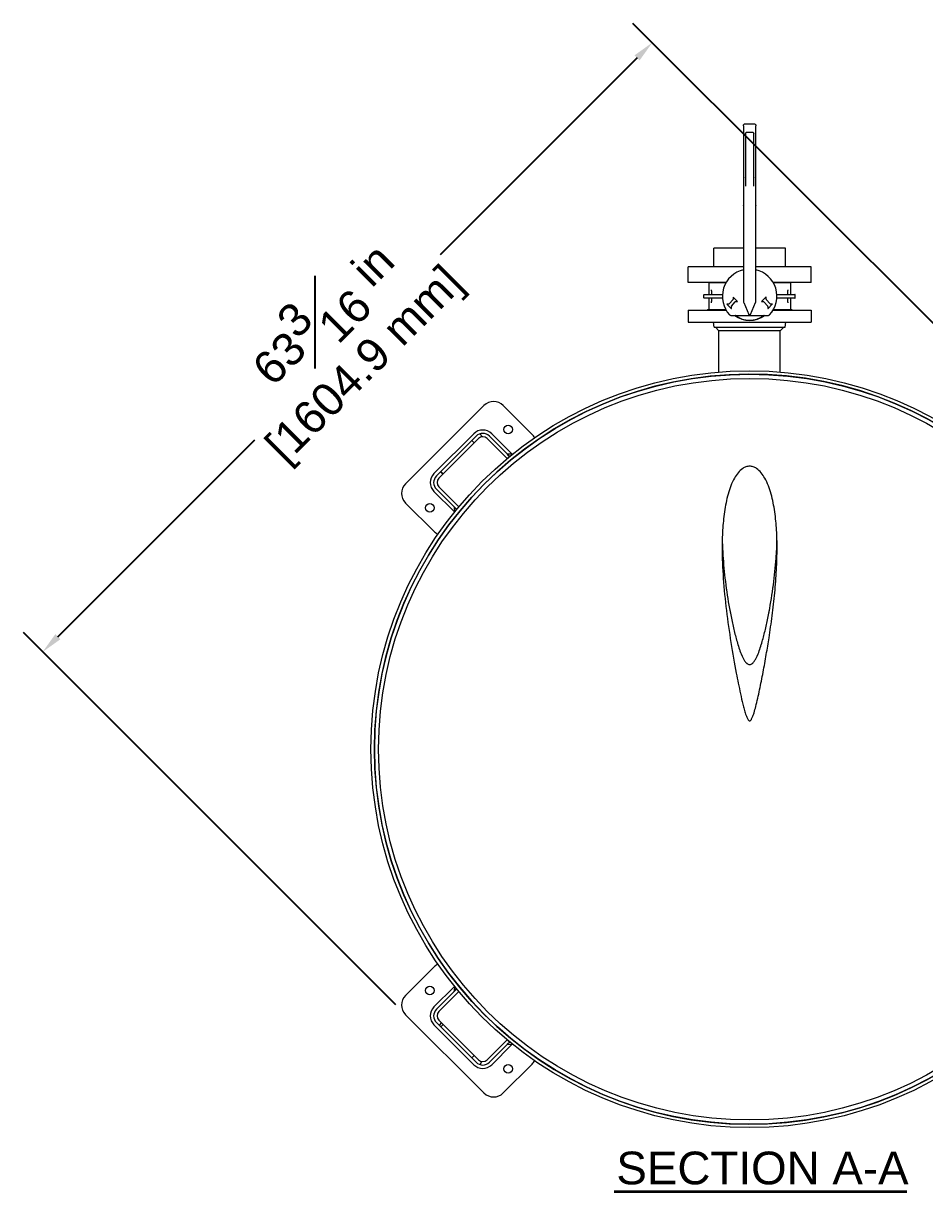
# Model space of a CAD drawing. Header units: inches. Extents: x 20 to 536, y 8 to 344.
# Drawn here: x 219.5 to 285.5, y 180.8 to 266.5 of the extents above; entities that cross this region are included whole.
import ezdxf

# ---------------------------------------------------------------- set-up
doc = ezdxf.new("R2010")
doc.units = ezdxf.units.IN
doc.header["$LTSCALE"] = 16
doc.header["$MEASUREMENT"] = 0
for name, color, linetype, lineweight in [('Dimension (ANSI)', 7, 'Continuous', 25), ('Hatch', 7, 'Continuous', 18), ('Symbol', 7, 'Continuous', 25), ('Visible', 7, 'Continuous', 18)]:
    doc.layers.add(name, color=color, linetype=linetype, lineweight=lineweight)
doc.styles.add('Standard D-E', font='arial.ttf')
doc.styles.add('Text Style242', font='arial.ttf')
doc.dimstyles.new('in [mm] D-E NeptuneBenson', dxfattribs={"dimscale": 16, "dimtxt": 0.15, "dimasz": 0.098425, "dimexe": 0.125, "dimexo": 0.063, "dimgap": 0.031496, "dimtad": 0, "dimtih": 1, "dimtoh": 1, "dimdec": 4, "dimrnd": 1e-08, "dimzin": 3, "dimdsep": 46, "dimlunit": 5, "dimtxsty": 'Standard D-E', "dimcen": 0.09, "dimdle": 0.393701, "dimclrd": 256, "dimclre": 256, "dimclrt": 256, "dimadec": 1, "dimazin": 1, "dimtfac": 1, "dimtofl": 0, "dimtmove": 0, "dimatfit": 3, "dimfxl": 1, "dimfrac": 1, "dimtolj": 1, "dimtzin": 4, "dimlwd": -1, "dimlwe": -1, "dimarcsym": 0})

# ---------------------------------------------------------------- blocks, each defined once
blk = doc.blocks.new('*D29')
at = {"layer": 'Defpoints', "color": 0, "transparency": 16777216}
for p in [(292.182, 238.479), (220.898, 220.403), (247.502, 193.799)]:
    blk.add_point(p, dxfattribs=at)
at = {"layer": 'Dimension (ANSI)', "transparency": 16777216}
for p, q in [((291.469, 239.192), (264.164, 266.497)), ((264.464, 263.969), (250.026, 249.53)), ((222.012, 221.516), (236.451, 235.955)), ((246.789, 194.512), (219.484, 221.817))]:
    blk.add_line(p, q, dxfattribs=at)
for points in [[(264.279, 264.155), (264.65, 263.783), (265.578, 265.083)], [(221.826, 221.702), (222.198, 221.331), (220.898, 220.403)]]:
    blk.add_solid(points, dxfattribs=at)
at = {"layer": 'Dimension (ANSI)', "transparency": 16777216, "char_height": 2.4, "attachment_point": 5, "rotation": 45, "style": 'Standard D-E'}
for s, insert in [('\\A1; 63{\\H1x;\\S3#16;} in', (241.133, 244.848)), ('\\A1;[1604.9 mm]', (244.682, 241.299))]:
    blk.add_mtext(s, dxfattribs=dict(at, insert=insert))

msp = doc.modelspace()

# ---------------------------------------------------------------- hatches: boundary and pattern name
at = {"layer": 'Hatch'}
h = msp.add_hatch(dxfattribs=at)
h.set_pattern_fill('ANSI31', color=256, scale=16, angle=90.0002, style=0)
edge = h.paths.add_edge_path()
edge.add_line((254.93655, 234.57989), (255.11333, 234.75667))
edge.add_line((255.11333, 234.75667), (253.64533, 236.22467))
edge.add_ellipse((253.15743, 235.73676), major_axis=(-0.4879, 0.4879), ratio=1, start_angle=270, end_angle=360)
edge.add_line((252.66953, 236.22467), (252.3532, 235.90834))
edge.add_line((252.3532, 235.90834), (252.52998, 235.73156))
edge.add_line((252.52998, 235.73156), (252.8463, 236.04789))
edge.add_ellipse((253.15743, 235.73676), major_axis=(0.31113, 0.31113), ratio=1, start_angle=0, end_angle=90, ccw=False)
edge.add_line((253.46856, 236.04789), (254.93655, 234.57989))
h = msp.add_hatch(dxfattribs=at)
h.set_pattern_fill('ANSI31', color=256, scale=16, angle=75.0002, style=0)
edge = h.paths.add_edge_path()
edge.add_line((255.32426, 234.89739), (254.95335, 234.91665))
edge.add_line((254.95335, 234.91665), (255.13013, 234.73987))
edge.add_ellipse((272.71265, 213.26827), major_axis=(21.47161, 17.58252), ratio=1, start_angle=89.4838577, end_angle=90, ccw=False)
h = msp.add_hatch(dxfattribs=at)
h.set_pattern_fill('ANSI31', color=256, scale=16, angle=90.0002, style=0)
edge = h.paths.add_edge_path()
edge.add_line((250.07257, 233.62771), (249.75625, 233.31139))
edge.add_ellipse((250.24415, 232.82348), major_axis=(-0.4879, -0.4879), ratio=1, start_angle=270, end_angle=360)
edge.add_line((249.75625, 232.33558), (251.22424, 230.86758))
edge.add_line((251.22424, 230.86758), (251.40102, 231.04436))
edge.add_line((251.40102, 231.04436), (249.93302, 232.51236))
edge.add_ellipse((250.24415, 232.82348), major_axis=(-0.31113, 0.31113), ratio=1, start_angle=0, end_angle=90, ccw=False)
edge.add_line((249.93302, 233.13461), (250.24935, 233.45094))
edge.add_line((250.24935, 233.45094), (250.07257, 233.62771))
h = msp.add_hatch(dxfattribs=at)
h.set_pattern_fill('ANSI31', color=256, scale=16, angle=75.0002, style=0)
edge = h.paths.add_edge_path()
edge.add_ellipse((272.71265, 213.26827), major_axis=(17.38838, 21.62912), ratio=1, start_angle=89.4838577, end_angle=90)
edge.add_line((251.08352, 230.65665), (251.06426, 231.02756))
edge.add_line((251.06426, 231.02756), (251.24104, 230.85078))
h = msp.add_hatch(dxfattribs=at)
h.set_pattern_fill('ANSI31', color=256, scale=16, angle=15, style=0)
edge = h.paths.add_edge_path()
edge.add_line((251.40102, 195.49217), (251.22424, 195.66895))
edge.add_line((251.22424, 195.66895), (249.75625, 194.20095))
edge.add_ellipse((250.24415, 193.71305), major_axis=(-0.4879, -0.4879), ratio=1, start_angle=270, end_angle=360)
edge.add_line((249.75625, 193.22515), (250.07257, 192.90882))
edge.add_line((250.07257, 192.90882), (250.24935, 193.0856))
edge.add_line((250.24935, 193.0856), (249.93302, 193.40192))
edge.add_ellipse((250.24415, 193.71305), major_axis=(-0.31113, 0.31113), ratio=1, start_angle=0, end_angle=90, ccw=False)
edge.add_line((249.93302, 194.02418), (251.40102, 195.49217))
h = msp.add_hatch(dxfattribs=at)
h.set_pattern_fill('ANSI31', color=256, scale=16, angle=75, style=0)
edge = h.paths.add_edge_path()
edge.add_line((251.06426, 195.50897), (251.24104, 195.68575))
edge.add_ellipse((272.71265, 213.26827), major_axis=(-17.58252, 21.47161), ratio=1, start_angle=89.4838577, end_angle=90, ccw=False)
edge.add_line((251.08352, 195.87988), (251.06426, 195.50897))
h = msp.add_hatch(dxfattribs=at)
h.set_pattern_fill('ANSI31', color=256, scale=16, angle=15, style=0)
edge = h.paths.add_edge_path()
edge.add_line((252.3532, 190.62819), (252.66953, 190.31187))
edge.add_ellipse((253.15743, 190.79977), major_axis=(0.4879, -0.4879), ratio=1, start_angle=270, end_angle=360)
edge.add_line((253.64533, 190.31187), (255.11333, 191.77986))
edge.add_line((255.11333, 191.77986), (254.93655, 191.95664))
edge.add_line((254.93655, 191.95664), (253.46856, 190.48864))
edge.add_ellipse((253.15743, 190.79977), major_axis=(-0.31113, -0.31113), ratio=1, start_angle=0, end_angle=90, ccw=False)
edge.add_line((252.8463, 190.48864), (252.52998, 190.80497))
edge.add_line((252.52998, 190.80497), (252.3532, 190.62819))
h = msp.add_hatch(dxfattribs=at)
h.set_pattern_fill('ANSI31', color=256, scale=16, angle=75, style=0)
edge = h.paths.add_edge_path()
edge.add_line((255.13013, 191.79666), (254.95335, 191.61988))
edge.add_line((254.95335, 191.61988), (255.32426, 191.63914))
edge.add_ellipse((272.71265, 213.26827), major_axis=(-21.62912, 17.38838), ratio=1, start_angle=89.4838577, end_angle=90, ccw=False)

# ---------------------------------------------------------------- linework, layer by layer
at = {"layer": 'Symbol', "lineweight": 35}
msp.add_line((262.79003, 180.82433), (284.22722, 180.82433), dxfattribs=at)
at = {"layer": 'Visible'}
for p, q in [((272.26265, 258.98189), (272.26265, 259.04689)), ((272.26265, 258.98189), (272.26265, 253.12989)), ((273.10265, 259.10689), (272.32265, 259.10689)), ((273.16265, 259.04689), (273.16265, 258.98189)), ((273.16265, 253.12989), (273.16265, 258.98189)), ((272.41265, 258.42189), (272.41265, 258.44189)), ((272.41265, 258.42189), (272.41265, 255.18898)), ((272.97265, 258.48189), (272.45265, 258.48189)), ((273.01265, 258.44189), (273.01265, 258.42189)), ((273.01265, 255.18898), (273.01265, 258.42189)), ((272.41265, 255.17613), (272.41265, 255.18898)), ((272.41265, 255.17613), (272.41265, 254.56795)), ((273.01265, 255.18898), (273.01265, 255.17613)), ((273.01265, 254.56795), (273.01265, 255.17613)), ((272.26265, 253.10675), (272.26265, 253.12989)), ((272.26265, 253.10675), (272.26265, 248.42474)), ((273.16265, 253.12989), (273.16265, 253.10675)), ((273.16265, 248.42474), (273.16265, 253.10675)), ((272.26265, 248.42474), (272.26265, 248.35888)), ((272.26265, 248.35888), (272.26265, 246.1114)), ((273.16265, 248.35888), (273.16265, 248.42474)), ((273.16265, 246.1114), (273.16265, 248.35888)), ((269.75989, 247.50551), (269.72052, 247.46614)), ((270.9716, 247.46614), (269.72052, 247.46614)), ((269.72052, 247.46614), (269.72052, 246.61968)), ((269.934, 246.61968), (269.934, 246.80754)), ((275.70477, 247.46614), (274.45369, 247.46614)), ((275.49129, 246.80754), (275.49129, 246.61968)), ((275.6654, 247.50551), (275.70477, 247.46614)), ((275.70477, 247.46614), (275.70477, 246.61968)), ((269.3677, 246.36378), (269.3677, 246.6)), ((269.38738, 246.61968), (269.63646, 246.61968)), ((269.63646, 246.34409), (269.38738, 246.34409)), ((269.63646, 246.61968), (270.7174, 246.61968)), ((270.7174, 246.34409), (269.63646, 246.34409)), ((269.72052, 246.34409), (269.72052, 245.51827)), ((269.934, 246.15624), (269.934, 246.34409)), ((271.04906, 245.89727), (271.36305, 245.58327)), ((271.20535, 245.91434), (271.05613, 245.91434)), ((271.49626, 246.25686), (271.21303, 245.91792)), ((271.38245, 245.74703), (271.66568, 246.08596)), ((271.49859, 246.41354), (271.49859, 246.26327)), ((271.82965, 246.10662), (271.51566, 246.42062)), ((271.67336, 246.08955), (271.82258, 246.08955)), ((272.26265, 246.09004), (272.26265, 246.1114)), ((272.26583, 246.07439), (272.27182, 246.0603)), ((272.28583, 246.02733), (272.27182, 246.0603)), ((272.28583, 246.02733), (272.65628, 245.15569)), ((272.76901, 245.15569), (273.13946, 246.02733)), ((273.15347, 246.0603), (273.13946, 246.02733)), ((273.15347, 246.0603), (273.15946, 246.07439)), ((273.16265, 246.1114), (273.16265, 246.09004)), ((273.90963, 246.42062), (273.59564, 246.10662)), ((273.60271, 246.08955), (273.75194, 246.08955)), ((273.75961, 246.08596), (274.04284, 245.74703)), ((273.92671, 246.26327), (273.92671, 246.41354)), ((274.21226, 245.91792), (273.92903, 246.25686)), ((274.06224, 245.58327), (274.37623, 245.89727)), ((274.36916, 245.91434), (274.21994, 245.91434)), ((274.70789, 246.61968), (275.78884, 246.61968)), ((275.78884, 246.34409), (274.70789, 246.34409)), ((275.49129, 246.34409), (275.49129, 246.15624)), ((275.70477, 246.34409), (275.70477, 245.51827)), ((275.78884, 246.61968), (276.03791, 246.61968)), ((276.03791, 246.34409), (275.78884, 246.34409)), ((276.0576, 246.36378), (276.0576, 246.6)), ((268.21265, 245.45827), (270.99445, 245.45827)), ((268.21265, 245.45827), (268.21265, 244.57827)), ((269.61765, 245.51827), (270.9601, 245.51827)), ((269.61765, 245.51827), (269.61765, 245.45827)), ((271.33787, 245.08189), (272.69795, 245.08189)), ((271.38012, 245.59034), (271.38012, 245.74061)), ((272.66215, 245.14189), (272.65628, 245.15569)), ((272.67656, 245.10798), (272.66215, 245.14189)), ((272.69795, 245.08189), (274.08742, 245.08189)), ((272.76315, 245.14189), (272.75317, 245.11842)), ((272.76901, 245.15569), (272.76315, 245.14189)), ((274.04517, 245.74061), (274.04517, 245.59034)), ((274.43084, 245.45827), (277.21265, 245.45827)), ((274.4652, 245.51827), (275.80765, 245.51827)), ((275.80765, 245.51827), (275.80765, 245.45827)), ((277.21265, 245.45827), (277.21265, 244.57827)), ((268.21265, 244.57827), (277.21265, 244.57827)), ((270.10308, 244.20827), (270.05765, 244.57827)), ((270.10308, 244.20827), (275.32222, 244.20827)), ((275.32222, 244.20827), (275.36765, 244.57827)), ((270.46265, 240.92893), (270.46265, 243.95827)), ((274.96265, 240.92893), (274.96265, 243.95827)), ((247.50199, 232.73722), (253.2437, 238.47892)), ((254.65791, 238.47892), (256.77923, 236.3576)), ((249.62331, 229.20168), (247.50199, 231.323))]:
    msp.add_line(p, q, dxfattribs=at)
at = {"layer": 'Visible', "linetype": 'Continuous', "lineweight": 18}
for p, q in [((272.26265, 250.00551), (270.08765, 250.00551)), ((270.08765, 248.63051), (270.08765, 250.00551)), ((275.33765, 250.00551), (273.16265, 250.00551)), ((275.33765, 248.63051), (275.33765, 250.00551)), ((272.26265, 248.63051), (268.21265, 248.63051)), ((268.21265, 247.50551), (268.21265, 248.63051)), ((277.21265, 248.63051), (273.16265, 248.63051)), ((277.21265, 247.50551), (277.21265, 248.63051)), ((270.99445, 247.50551), (268.21265, 247.50551)), ((277.21265, 247.50551), (274.43084, 247.50551)), ((270.46265, 243.95827), (270.21265, 244.20827)), ((274.96265, 243.95827), (275.21265, 244.20827)), ((272.71265, 243.95827), (270.46265, 243.95827)), ((274.96265, 243.95827), (272.71265, 243.95827)), ((249.57947, 233.48816), (252.49275, 236.40144)), ((250.07257, 233.62771), (252.3532, 235.90834)), ((252.52998, 235.73156), (250.24935, 233.45094)), ((252.66953, 236.22467), (252.3532, 235.90834)), ((252.3532, 235.90834), (252.52998, 235.73156)), ((252.52998, 235.73156), (252.8463, 236.04789)), ((253.46856, 236.04789), (254.93655, 234.57989)), ((255.11333, 234.75667), (253.64533, 236.22467)), ((253.82211, 236.40144), (255.29011, 234.93345)), ((254.93655, 234.57989), (255.11333, 234.75667)), ((255.32426, 234.89739), (254.95335, 234.91665)), ((254.95335, 234.91665), (255.13013, 234.73987)), ((255.25752, 234.90085), (255.29011, 234.93345)), ((250.07257, 233.62771), (249.75625, 233.31139)), ((249.93302, 233.13461), (250.24935, 233.45094)), ((250.24935, 233.45094), (250.07257, 233.62771)), ((249.75625, 232.33558), (251.22424, 230.86758)), ((251.40102, 231.04436), (249.93302, 232.51236)), ((251.04747, 230.6908), (249.57947, 232.1588)), ((251.08006, 230.7234), (251.04747, 230.6908)), ((251.24104, 230.85078), (251.06426, 231.02756)), ((251.06426, 231.02756), (251.08352, 230.65665)), ((251.22424, 230.86758), (251.40102, 231.04436)), ((247.50199, 195.21353), (249.62331, 197.33485)), ((249.57947, 194.37773), (251.04747, 195.84573)), ((251.22424, 195.66895), (249.75625, 194.20095)), ((249.93302, 194.02418), (251.40102, 195.49217)), ((251.08006, 195.81314), (251.04747, 195.84573)), ((251.08352, 195.87988), (251.06426, 195.50897)), ((251.06426, 195.50897), (251.24104, 195.68575)), ((251.40102, 195.49217), (251.22424, 195.66895)), ((253.2437, 188.05761), (247.50199, 193.79932)), ((252.49275, 190.13509), (249.57947, 193.04837)), ((249.75625, 193.22515), (250.07257, 192.90882)), ((250.24935, 193.0856), (249.93302, 193.40192)), ((250.07257, 192.90882), (250.24935, 193.0856)), ((252.3532, 190.62819), (250.07257, 192.90882)), ((250.24935, 193.0856), (252.52998, 190.80497)), ((254.93655, 191.95664), (253.46856, 190.48864)), ((255.11333, 191.77986), (254.93655, 191.95664)), ((253.64533, 190.31187), (255.11333, 191.77986)), ((255.29011, 191.60309), (253.82211, 190.13509)), ((255.13013, 191.79666), (254.95335, 191.61988)), ((254.95335, 191.61988), (255.32426, 191.63914)), ((255.25752, 191.63568), (255.29011, 191.60309)), ((252.52998, 190.80497), (252.3532, 190.62819)), ((252.3532, 190.62819), (252.66953, 190.31187)), ((252.8463, 190.48864), (252.52998, 190.80497)), ((256.77923, 190.17893), (254.65791, 188.05761))]:
    msp.add_line(p, q, dxfattribs=at)
for centre, radius in [((272.71265, 213.26827), 27.75202), ((272.71265, 213.26827), 27.5), ((272.71265, 213.26827), 27.19), ((249.26976, 195.56708), 0.315), ((255.01146, 189.82538), 0.315)]:
    msp.add_circle(centre, radius, dxfattribs=at)
at = {"layer": 'Visible'}
for centre in [(255.01146, 236.71116), (249.26976, 230.96945)]:
    msp.add_circle(centre, 0.315, dxfattribs=at)
for centre, radius, start, end in [((272.32265, 259.04689), 0.06, 90, 180), ((273.10265, 259.04689), 0.06, 0, 90), ((272.45265, 258.44189), 0.04, 90, 180), ((272.97265, 258.44189), 0.04, 0, 90), ((272.71265, 246.48189), 2, 103.0028782, 222.843643), ((272.71265, 246.48189), 2, 317.156357, 76.9971218), ((269.38738, 246.6), 0.01969, 90, 180), ((269.38738, 246.36378), 0.01969, 180, 270), ((271.05613, 245.90434), 0.01, 90, 225), ((271.20535, 245.92434), 0.01, 270, 320.1161043), ((271.48859, 246.26327), 0.01, 320.1161043, 0), ((271.50859, 246.41354), 0.01, 45, 180), ((271.67336, 246.07955), 0.01, 90, 140.1161043), ((271.82258, 246.09955), 0.01, 270, 45), ((272.30265, 246.09004), 0.04, 180, 203.025492), ((273.12265, 246.09004), 0.04, 336.974508, 0), ((273.60271, 246.09955), 0.01, 135, 270), ((273.75194, 246.07955), 0.01, 39.8838957, 90), ((273.91671, 246.41354), 0.01, 0, 135), ((273.93671, 246.26327), 0.01, 180, 219.8838957), ((274.21994, 245.92434), 0.01, 219.8838957, 270), ((274.36916, 245.90434), 0.01, 315, 90), ((276.03791, 246.6), 0.01969, 0, 90), ((276.03791, 246.36378), 0.01969, 270, 0), ((271.33787, 245.20689), 0.125, 222.843643, 270), ((271.37012, 245.59034), 0.01, 225, 0), ((271.39012, 245.74061), 0.01, 140.1161043, 180), ((272.71265, 246.48189), 1.7715, 232.2126875, 307.7873125), ((271.64283, 245.02189), 0.06, 53.767952, 90), ((272.71265, 246.48189), 1.75, 233.767952, 306.232048), ((272.73178, 245.13144), 0.06, 220.9598097, 235.6823925), ((272.69795, 245.14189), 0.06, 270.2532086, 308.6432304), ((272.69795, 245.14189), 0.06, 308.6432304, 336.974508), ((273.78246, 245.02189), 0.06, 90, 126.232048), ((274.03517, 245.74061), 0.01, 0, 39.8838957), ((274.05517, 245.59034), 0.01, 180, 315), ((274.08742, 245.20689), 0.125, 270, 317.156357), ((253.9508, 237.77182), 1, 45, 135), ((256.07212, 235.6505), 1, 27.6605795, 45), ((248.2091, 232.03011), 1, 135, 225), ((250.33042, 229.90879), 1, 225, 242.3394205)]:
    msp.add_arc(centre, radius, start, end, dxfattribs=at)
at = {"layer": 'Visible', "linetype": 'Continuous', "lineweight": 18}
for centre, radius, start, end in [((272.71265, 213.26827), 27.50202, 0.3940823, 359.6059177), ((253.15743, 235.73676), 0.94, 45, 135), ((253.15743, 235.73676), 0.69, 45, 135), ((253.15743, 235.73676), 0.44, 45, 135), ((272.71265, 213.26827), 27.75202, 128.7969789, 129.3131212), ((250.24415, 232.82348), 0.94, 135, 225), ((250.24415, 232.82348), 0.69, 135, 225), ((250.24415, 232.82348), 0.44, 135, 225), ((272.71265, 213.26827), 27.75202, 140.6868788, 141.2030211), ((250.33042, 196.62774), 1, 117.6605795, 135), ((272.71265, 213.26827), 27.75202, 218.7969789, 219.3131212), ((248.2091, 194.50642), 1, 135, 225), ((250.24415, 193.71305), 0.94, 135, 225), ((250.24415, 193.71305), 0.69, 135, 225), ((250.24415, 193.71305), 0.44, 135, 225), ((272.71265, 213.26827), 27.75202, 230.6868788, 231.2030211), ((253.15743, 190.79977), 0.69, 225, 315), ((253.15743, 190.79977), 0.44, 225, 315), ((256.07212, 190.88604), 1, 315, 332.3394205), ((253.15743, 190.79977), 0.94, 225, 315), ((253.9508, 188.76472), 1, 225, 315)]:
    msp.add_arc(centre, radius, start, end, dxfattribs=at)
at = {"layer": 'Visible'}
for points, knots in [([(269.934, 246.80754), (269.934, 246.82499), (269.9331, 246.84246), (269.9297, 246.87529), (269.92723, 246.89069), (269.92159, 246.91649), (269.91849, 246.92724), (269.91319, 246.94207), (269.91092, 246.94705), (269.90885, 246.95096), (269.90838, 246.95166), (269.90838, 246.95166)], [0, 0, 0, 0, 0.161515019, 0.161515019, 0.320400342, 0.320400342, 0.464793186, 0.464793186, 0.581087139, 0.581087139, 0.639252146, 0.639252146, 0.639252146, 0.639252146]), ([(275.5169, 246.95166), (275.51691, 246.95166), (275.51656, 246.95113), (275.51513, 246.9485), (275.51372, 246.94564), (275.51017, 246.93694), (275.50792, 246.93052), (275.50306, 246.91369), (275.50049, 246.90269), (275.49585, 246.87678), (275.49391, 246.86152), (275.49177, 246.83321), (275.49129, 246.82037), (275.49129, 246.80754)], [0.25121693, 0.25121693, 0.25121693, 0.25121693, 0.301774061, 0.301774061, 0.384608207, 0.384608207, 0.490235729, 0.490235729, 0.621034518, 0.621034518, 0.771730748, 0.771730748, 0.890481659, 0.890481659, 0.890481659, 0.890481659]), ([(269.90839, 246.01211), (269.90838, 246.01212), (269.90874, 246.01265), (269.91017, 246.01527), (269.91157, 246.01814), (269.91512, 246.02683), (269.91737, 246.03326), (269.92223, 246.05009), (269.9248, 246.06109), (269.92944, 246.08699), (269.93138, 246.10225), (269.93352, 246.13056), (269.934, 246.1434), (269.934, 246.15624)], [0.25121693, 0.25121693, 0.25121693, 0.25121693, 0.301774061, 0.301774061, 0.384608207, 0.384608207, 0.490235729, 0.490235729, 0.621034518, 0.621034518, 0.771730748, 0.771730748, 0.890481659, 0.890481659, 0.890481659, 0.890481659]), ([(275.49129, 246.15624), (275.49129, 246.13878), (275.49219, 246.12131), (275.49559, 246.08848), (275.49807, 246.07309), (275.5037, 246.04728), (275.5068, 246.03654), (275.5121, 246.02171), (275.51438, 246.01673), (275.51645, 246.01282), (275.51692, 246.01212), (275.51691, 246.01212)], [0, 0, 0, 0, 0.161515019, 0.161515019, 0.320400342, 0.320400342, 0.464793186, 0.464793186, 0.581087139, 0.581087139, 0.639252146, 0.639252146, 0.639252146, 0.639252146]), ([(272.68647, 245.09211), (272.68578, 245.0929), (272.6851, 245.09373), (272.68173, 245.09805), (272.67881, 245.10285), (272.67656, 245.10798)], [0.0923027288, 0.0923027288, 0.0923027288, 0.0923027288, 0.1039513514, 0.1039513514, 0.1517370835, 0.1517370835, 0.1517370835, 0.1517370835]), ([(272.70625, 245.09421), (272.70405, 245.08919), (272.7025, 245.08651), (272.7008, 245.08395), (272.70018, 245.08318), (272.69909, 245.08215), (272.69862, 245.08189), (272.69822, 245.08189)], [0, 0, 0, 0, 0.055402638, 0.055402638, 0.091701074, 0.091701074, 0.127427899, 0.127427899, 0.127427899, 0.127427899]), ([(272.71044, 245.10838), (272.71042, 245.1083), (272.71041, 245.10823), (272.7098, 245.10483), (272.70851, 245.09935), (272.70625, 245.09421)], [-0.0006488507, -0.0006488507, -0.0006488507, -0.0006488507, 0, 0, 0.02871512, 0.02871512, 0.02871512, 0.02871512]), ([(270.70614, 228.58432), (270.71609, 228.1568), (270.73741, 227.71649), (270.81534, 226.62658), (270.88313, 225.96888), (271.05603, 224.65287), (271.16093, 223.9946), (271.34268, 223.03061), (271.40735, 222.7132), (271.54539, 222.09045), (271.61869, 221.78509), (271.77299, 221.20478), (271.86214, 220.895), (272.01955, 220.44128), (272.07591, 220.292), (272.16937, 220.07789), (272.20201, 220.00818), (272.27177, 219.87356), (272.30879, 219.8086), (272.39313, 219.68225), (272.44554, 219.61449), (272.5361, 219.53583), (272.56823, 219.5135), (272.63688, 219.48154), (272.67335, 219.47186), (272.71265, 219.47186)], [58.78997674, 58.78997674, 58.78997674, 58.78997674, 62.09490343, 62.09490343, 66.83035614, 66.83035614, 71.56580884, 71.56580884, 73.93353519, 73.93353519, 76.30126155, 76.30126155, 78.56033084, 78.56033084, 79.68986548, 79.68986548, 80.25463281, 80.25463281, 80.81940013, 80.81940013, 81.4182083, 81.4182083, 81.71761238, 81.71761238, 82.01701646, 82.01701646, 82.01701646, 82.01701646]), ([(272.71265, 219.47186), (272.75194, 219.47186), (272.78841, 219.48154), (272.85706, 219.5135), (272.8892, 219.53583), (272.97975, 219.61449), (273.03216, 219.68225), (273.11651, 219.8086), (273.15353, 219.87356), (273.22328, 220.00818), (273.25593, 220.07789), (273.34938, 220.292), (273.40574, 220.44128), (273.56315, 220.895), (273.6523, 221.20478), (273.8066, 221.78509), (273.8799, 222.09045), (274.01794, 222.7132), (274.08261, 223.03061), (274.26436, 223.9946), (274.36926, 224.65287), (274.54216, 225.96888), (274.60995, 226.62658), (274.68788, 227.71649), (274.7092, 228.1568), (274.71915, 228.58432)], [0, 0, 0, 0, 0.29940408, 0.29940408, 0.59880817, 0.59880817, 1.19761634, 1.19761634, 1.76238366, 1.76238366, 2.32715098, 2.32715098, 3.45668563, 3.45668563, 5.71575492, 5.71575492, 8.08348127, 8.08348127, 10.45120762, 10.45120762, 15.18666033, 15.18666033, 19.92211304, 19.92211304, 23.22703972, 23.22703972, 23.22703972, 23.22703972])]:
    msp.add_open_spline(points, degree=3, knots=knots, dxfattribs=at)
msp.add_open_spline([(272.69795, 245.08189), (272.69795, 245.08189), (272.69804, 245.08189), (272.69822, 245.08189)], degree=3, dxfattribs=at)
at = {"layer": 'Visible', "linetype": 'Continuous', "lineweight": 18}
for points, knots in [([(274.72565, 228.01649), (274.72565, 227.50662), (274.71041, 226.97023), (274.652, 225.8696), (274.60887, 225.30536), (274.501, 224.17478), (274.43631, 223.60839), (274.29372, 222.49959), (274.21586, 221.95718), (274.07516, 221.04555), (274.00778, 220.63129), (273.86237, 219.78321), (273.78437, 219.34937), (273.62058, 218.48218), (273.5349, 218.04883), (273.40144, 217.41454), (273.35611, 217.20573), (273.26312, 216.79611), (273.21553, 216.59527), (273.1278, 216.25281), (273.08451, 216.09159), (273.01083, 215.85378), (272.98483, 215.77524), (272.94217, 215.66192), (272.92733, 215.62491), (272.89563, 215.55313), (272.87883, 215.51833), (272.84896, 215.46597), (272.83603, 215.4452), (272.80692, 215.40652), (272.79076, 215.38861), (272.76465, 215.36893), (272.7549, 215.36292), (272.73413, 215.35459), (272.72308, 215.35236), (272.70218, 215.35236), (272.69201, 215.35445), (272.67253, 215.36189), (272.66323, 215.36724), (272.63688, 215.3864), (272.62136, 215.40335), (272.58557, 215.44901), (272.56621, 215.48204), (272.53018, 215.55158), (272.51369, 215.58821), (272.46726, 215.69995), (272.44037, 215.77681), (272.37974, 215.96149), (272.34549, 216.07958), (272.27958, 216.32097), (272.24805, 216.44429), (272.15591, 216.81947), (272.09771, 217.07648), (271.92986, 217.84915), (271.82717, 218.36629), (271.60066, 219.55846), (271.46751, 220.31594), (271.22077, 221.86421), (271.1074, 222.65505), (270.91552, 224.23331), (270.8371, 225.02081), (270.72913, 226.55668), (270.69965, 227.30507), (270.69965, 228.4393), (270.70996, 228.88103), (270.76237, 229.77578), (270.8044, 230.22878), (270.93264, 231.12014), (271.01837, 231.55795), (271.19408, 232.18492), (271.26052, 232.38887), (271.41438, 232.78338), (271.50155, 232.97403), (271.67702, 233.28194), (271.7647, 233.41648), (271.96799, 233.66251), (272.08386, 233.7738), (272.27871, 233.90338), (272.36077, 233.94678), (272.49118, 233.99105), (272.53586, 234.00244), (272.62509, 234.01743), (272.66963, 234.02102), (272.75566, 234.02102), (272.8002, 234.01743), (272.88943, 234.00244), (272.93412, 233.99105), (273.06452, 233.94678), (273.14658, 233.90338), (273.34143, 233.7738), (273.45731, 233.66251), (273.66059, 233.41648), (273.74828, 233.28194), (273.92374, 232.97403), (274.01091, 232.78338), (274.16477, 232.38887), (274.23121, 232.18492), (274.40692, 231.55795), (274.49265, 231.12014), (274.62089, 230.22878), (274.66293, 229.77578), (274.71533, 228.88103), (274.72565, 228.4393), (274.72565, 228.01649)], [0, 0, 0, 0, 4.03307279, 4.03307279, 8.06614557, 8.06614557, 12.09921836, 12.09921836, 16.13229115, 16.13229115, 19.20933163, 19.20933163, 22.28637211, 22.28637211, 25.36341259, 25.36341259, 26.90193283, 26.90193283, 28.44045307, 28.44045307, 29.6001673, 29.6001673, 30.18002442, 30.18002442, 30.46995297, 30.46995297, 30.75988153, 30.75988153, 30.92962456, 30.92962456, 31.0993676, 31.0993676, 31.17884721, 31.17884721, 31.25832682, 31.25832682, 31.33810331, 31.33810331, 31.4178798, 31.4178798, 31.57743277, 31.57743277, 31.8602246, 31.8602246, 32.14301643, 32.14301643, 32.70860009, 32.70860009, 33.62577925, 33.62577925, 34.54295841, 34.54295841, 36.37731674, 36.37731674, 40.0460334, 40.0460334, 45.67343389, 45.67343389, 51.30083438, 51.30083438, 56.92823487, 56.92823487, 62.55563536, 62.55563536, 65.90009892, 65.90009892, 69.24456249, 69.24456249, 72.58902605, 72.58902605, 74.26125783, 74.26125783, 75.93348961, 75.93348961, 77.1019335, 77.1019335, 78.27037739, 78.27037739, 78.92592617, 78.92592617, 79.25370056, 79.25370056, 79.58147495, 79.58147495, 79.90924935, 79.90924935, 80.23702374, 80.23702374, 80.89257252, 80.89257252, 82.06101641, 82.06101641, 83.2294603, 83.2294603, 84.90169208, 84.90169208, 86.57392386, 86.57392386, 89.91838742, 89.91838742, 93.26285099, 93.26285099, 96.60731455, 96.60731455, 96.60731455, 96.60731455]), ([(270.70616, 228.58518), (270.71612, 228.15806), (270.73743, 227.71816), (270.81532, 226.62883), (270.88309, 225.97129), (271.05598, 224.6556), (271.16087, 223.99748), (271.34261, 223.03373), (271.40728, 222.7164), (271.54533, 222.0938), (271.61863, 221.78852), (271.77293, 221.20841), (271.86209, 220.89877), (272.01949, 220.44526), (272.07585, 220.29606), (272.1693, 220.08205), (272.20195, 220.01238), (272.2717, 219.87783), (272.30872, 219.81291), (272.39308, 219.68661), (272.44549, 219.61886), (272.53607, 219.54023), (272.56822, 219.5179), (272.63688, 219.48596), (272.67336, 219.47629), (272.75193, 219.47629), (272.78842, 219.48596), (272.85707, 219.5179), (272.88922, 219.54023), (272.9798, 219.61886), (273.03221, 219.68661), (273.11657, 219.81291), (273.15359, 219.87783), (273.22334, 220.01238), (273.25599, 220.08205), (273.34944, 220.29606), (273.4058, 220.44526), (273.5632, 220.89877), (273.65236, 221.20841), (273.80666, 221.78852), (273.87996, 222.0938), (274.01801, 222.7164), (274.08268, 223.03373), (274.26442, 223.99748), (274.36931, 224.6556), (274.5422, 225.97129), (274.60997, 226.62883), (274.68787, 227.71816), (274.70917, 228.15806), (274.71913, 228.58518)], [34.13236716, 34.13236716, 34.13236716, 34.13236716, 37.43415864, 37.43415864, 42.16855165, 42.16855165, 46.90294466, 46.90294466, 49.27014117, 49.27014117, 51.63733767, 51.63733767, 53.89548909, 53.89548909, 55.0245648, 55.0245648, 55.58910266, 55.58910266, 56.15364051, 56.15364051, 56.75241057, 56.75241057, 57.05179561, 57.05179561, 57.35118064, 57.35118064, 57.65056567, 57.65056567, 57.9499507, 57.9499507, 58.54872076, 58.54872076, 59.11325862, 59.11325862, 59.67779647, 59.67779647, 60.80687218, 60.80687218, 63.0650236, 63.0650236, 65.43222011, 65.43222011, 67.79941661, 67.79941661, 72.53380962, 72.53380962, 77.26820264, 77.26820264, 80.56999411, 80.56999411, 80.56999411, 80.56999411])]:
    msp.add_open_spline(points, degree=3, knots=knots, dxfattribs=at)

# ---------------------------------------------------------------- texts
at = {"layer": 'Symbol', "insert": (262.94747, 181.32408), "char_height": 2.4000001, "attachment_point": 7, "style": 'Text Style242'}
msp.add_mtext('SECTION A-A', dxfattribs=at)

# ---------------------------------------------------------------- dimensions: what is measured, and where the dimension line sits
at = {"layer": 'Dimension (ANSI)'}
dim = msp.add_linear_dim(base=(220.89841, 220.4029), p1=(292.1816, 238.47892), p2=(247.50199, 193.79932), angle=225, text=' <> in\\X[1604.9 mm]', dimstyle='in [mm] D-E NeptuneBenson', override={"dimgap": 0.031496, "dimtih": 0, "dimtoh": 0, "dimdec": 4, "dimpost": '', "dimtol": 0, "dimlim": 0, "dimtp": 0, "dimtm": 0, "dimtdec": 2, "dimatfit": 1}, dxfattribs=at)
dim.commit()
dim.dimension.update_dxf_attribs({"geometry": '*D29', "text_midpoint": (243.23821, 242.7427), "dimtype": 160})

doc.saveas('drawing.dxf')
